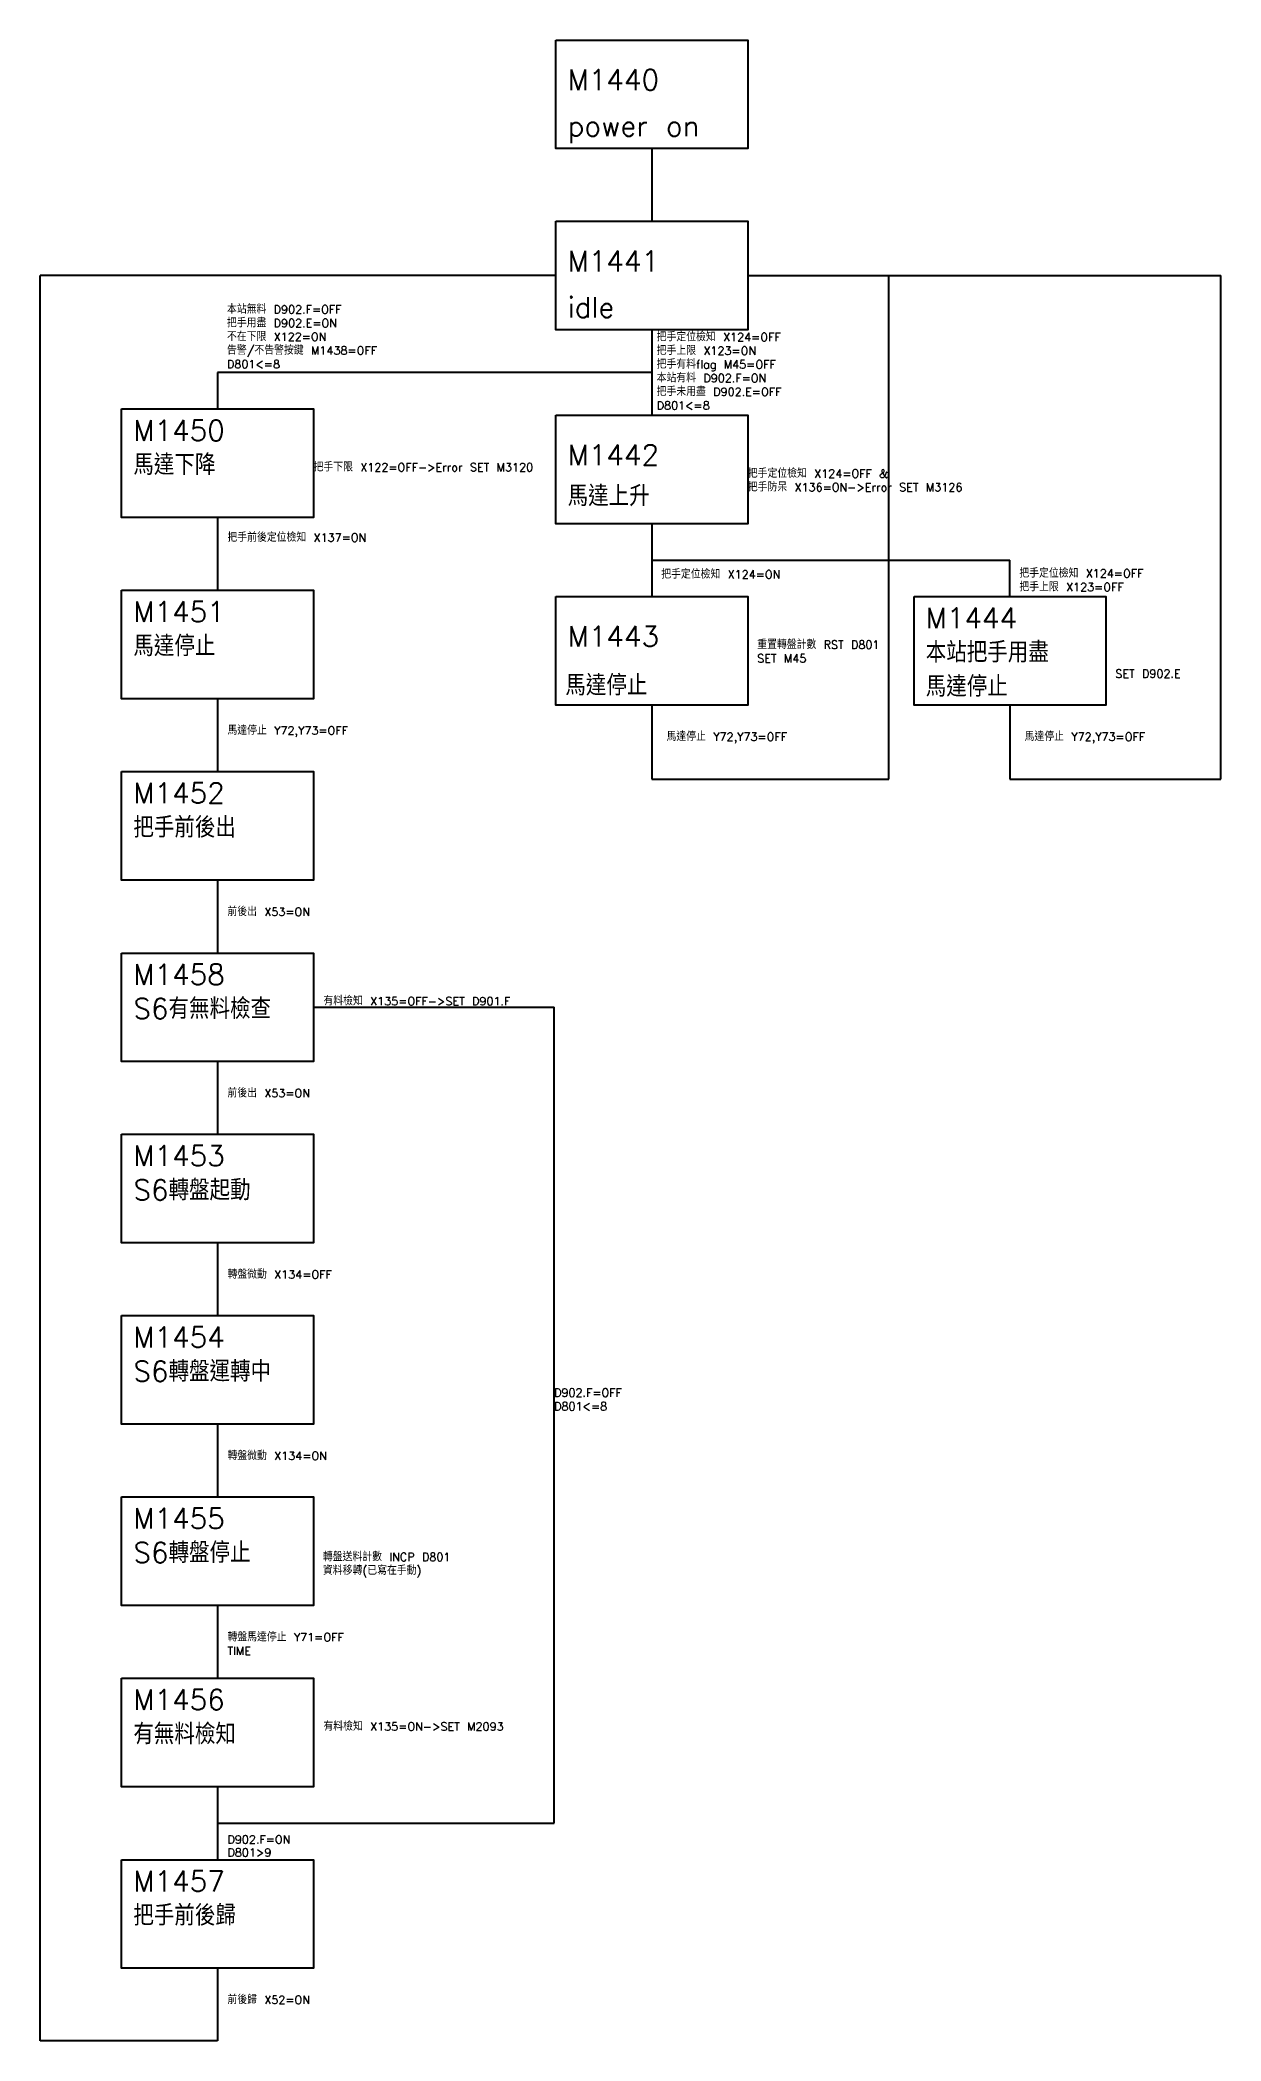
# Model space of a CAD drawing. Header units: millimetres. Extents: x 767 to 911, y 888 to 1132.
import ezdxf

# ---------------------------------------------------------------- set-up
doc = ezdxf.new("R2010")
doc.units = ezdxf.units.MM
doc.styles.get("Standard").update_dxf_attribs({"font": 'txt.shx', "bigfont": 'chineset.shx'})

msp = doc.modelspace()

# ---------------------------------------------------------------- linework, layer by layer
at = {"color": 3}
for p, q in [((841.49, 1118.46), (841.49, 1109.58)), ((853.19, 1102.96), (870.38, 1102.96)), ((870.38, 1041.58), (870.38, 1102.96)), ((841.49, 1096.35), (841.49, 1085.94)), ((841.49, 1072.72), (841.49, 1063.84)), ((841.49, 1050.61), (841.49, 1041.58)), ((841.49, 1041.58), (870.38, 1041.58))]:
    msp.add_line(p, q, dxfattribs=at)
at = {"color": 2}
for p, q in [((829.79, 1102.96), (766.91, 1102.96)), ((766.91, 887.77), (766.91, 1102.96)), ((841.49, 1091.15), (788.56, 1091.15)), ((788.56, 1091.15), (788.56, 1086.71)), ((788.56, 1073.48), (788.56, 1064.6)), ((788.56, 1051.38), (788.56, 1042.5)), ((788.56, 1029.28), (788.56, 1020.39)), ((788.56, 1007.17), (788.56, 998.29)), ((788.56, 985.07), (788.56, 976.19)), ((788.56, 962.96), (788.56, 954.08)), ((788.56, 940.86), (788.56, 931.98)), ((788.56, 918.76), (788.56, 909.87)), ((788.56, 896.65), (788.56, 887.77)), ((788.56, 887.77), (766.91, 887.77))]:
    msp.add_line(p, q, dxfattribs=at)
at = {"color": 6}
for p, q in [((870.38, 1102.96), (910.87, 1102.96)), ((910.87, 1041.58), (910.87, 1102.96)), ((841.49, 1068.28), (885.15, 1068.28)), ((885.15, 1063.84), (885.15, 1068.28)), ((885.15, 1050.61), (885.15, 1041.58)), ((885.15, 1041.58), (910.87, 1041.58))]:
    msp.add_line(p, q, dxfattribs=at)
at = {"color": 5}
for p, q in [((800.26, 1013.78), (829.57, 1013.78)), ((829.57, 914.32), (829.57, 1013.78)), ((788.56, 914.32), (829.57, 914.32))]:
    msp.add_line(p, q, dxfattribs=at)
for points in [[(829.79, 1131.68), (853.19, 1131.68), (853.19, 1118.46), (829.79, 1118.46)], [(829.79, 1109.58), (853.19, 1109.58), (853.19, 1096.35), (829.79, 1096.35)], [(776.86, 1086.71), (800.26, 1086.71), (800.26, 1073.48), (776.86, 1073.48)], [(829.79, 1085.94), (853.19, 1085.94), (853.19, 1072.72), (829.79, 1072.72)], [(776.86, 1064.6), (800.26, 1064.6), (800.26, 1051.38), (776.86, 1051.38)], [(829.79, 1063.84), (853.19, 1063.84), (853.19, 1050.61), (829.79, 1050.61)], [(873.45, 1063.84), (896.85, 1063.84), (896.85, 1050.61), (873.45, 1050.61)], [(776.86, 1042.5), (800.26, 1042.5), (800.26, 1029.28), (776.86, 1029.28)], [(776.86, 1020.39), (800.26, 1020.39), (800.26, 1007.17), (776.86, 1007.17)], [(776.86, 998.29), (800.26, 998.29), (800.26, 985.07), (776.86, 985.07)], [(776.86, 976.19), (800.26, 976.19), (800.26, 962.96), (776.86, 962.96)], [(776.86, 954.08), (800.26, 954.08), (800.26, 940.86), (776.86, 940.86)], [(776.86, 931.98), (800.26, 931.98), (800.26, 918.76), (776.86, 918.76)], [(776.86, 909.87), (800.26, 909.87), (800.26, 896.65), (776.86, 896.65)]]:
    msp.add_lwpolyline(points, close=True)

# ---------------------------------------------------------------- texts
at = {"char_height": 2.5, "width": 335.4027, "attachment_point": 1}
for s, insert in [('M1440', (831.23, 1128.08)), ('power on', (831.23, 1122.45)), ('M1441', (831.23, 1105.98)), ('idle', (831.23, 1100.35)), ('M1450', (778.29, 1085.34)), ('馬達下降', (778.29, 1081.17)), ('M1442', (831.23, 1082.35)), ('馬達上升', (831.23, 1077.36)), ('M1451', (778.29, 1063.24)), ('M1444', (874.88, 1062.48)), ('馬達停止', (778.29, 1059.07)), ('M1443', (831.23, 1060.24)), ('本站把手用盡\\P馬達停止', (874.88, 1058.3)), ('馬達停止', (830.95, 1054.28)), ('M1452', (778.29, 1041.14)), ('把手前後出', (778.29, 1036.96)), ('M1458', (778.29, 1019.03)), ('S6有無料檢查', (778.29, 1014.86)), ('M1453', (778.29, 996.93)), ('S6轉盤起動', (778.29, 992.75)), ('M1454', (778.29, 974.82)), ('S6轉盤運轉中', (778.29, 970.65)), ('M1455', (778.29, 952.72)), ('S6轉盤停止', (778.29, 948.55)), ('M1456', (778.29, 930.62)), ('有無料檢知', (778.29, 926.44)), ('M1457', (778.29, 908.51)), ('把手前後歸', (778.29, 904.34))]:
    msp.add_mtext(s, dxfattribs=dict(at, insert=insert))
at = {"color": 2, "char_height": 1, "attachment_point": 1}
for s, insert, width in [('{\\C4;本站無料 D902.F=OFF\\P\\C5;把手用盡 D902.E=ON\\P}不在下限 X122=ON{\\C5;\\P}告警/不告警按鍵 M1438=OFF\\PD801<=8', (789.7, 1099.34), 18.1486), ('把手前後定位檢知 X137=ON', (789.76, 1071.53), 18.3536), ('馬達停止 Y72,Y73=OFF', (789.76, 1048.01), 18.3536), ('前後出 X53=ON', (789.76, 1025.91), 18.3536), ('\\pt1;有料檢知 X135=OFF->SET D901.F', (801.46, 1015.02), 26.0644), ('前後出 X53=ON', (789.76, 1003.8), 18.3536), ('轉盤微動 X134=OFF', (789.76, 981.7), 18.3536), ('轉盤微動 X134=ON', (789.76, 959.59), 18.3536), ('轉盤送料計數 INCP D801\\P資料移轉(已寫在手動)', (801.4, 947.27), 19.0591), ('轉盤馬達停止 Y71=OFF\\PTIME', (789.76, 937.49), 18.3536), ('有料檢知 X135=ON->SET M2093', (801.46, 926.6), 26.0644), ('D902.F=ON', (789.76, 912.83), 18.3536), ('前後歸 X52=ON', (789.76, 893.28), 18.3536)]:
    msp.add_mtext(s, dxfattribs=dict(at, insert=insert, width=width))
at = {"color": 3, "char_height": 1, "attachment_point": 1}
for s, insert, width in [('把手定位檢知 X124=OFF\\P把手上限 X123=ON\\P把手有料flag M45=OFF\\P本站有料 D902.F=ON\\P把手未用盡 D902.E=OFF\\PD801<=8', (842.08, 1095.97), 19.0591), ('把手定位檢知 X124=ON', (842.64, 1067.04), 27.0547), ('重置轉盤計數 RST D801\\PSET M45', (854.34, 1058.47), 14.9294), ('馬達停止 Y72,Y73=OFF', (843.28, 1047.25), 18.3536)]:
    msp.add_mtext(s, dxfattribs=dict(at, insert=insert, width=width))
at = {"color": 1, "char_height": 1, "width": 29.55, "attachment_point": 1}
for s, insert in [('把手下限 X122=OFF->Error SET M3120', (800.26, 1080.1)), ('把手定位檢知 X124=OFF &\\P把手防呆 X136=ON->Error SET M3126', (853.19, 1079.33))]:
    msp.add_mtext(s, dxfattribs=dict(at, insert=insert))
at = {"color": 6, "char_height": 1, "attachment_point": 1}
for s, insert, width in [('把手定位檢知 X124=OFF\\P把手上限 X123=OFF', (886.29, 1067.16), 14.9294), ('SET D902.E', (897.99, 1054.94), 14.9294), ('馬達停止 Y72,Y73=OFF', (886.93, 1047.25), 18.3536), ('D801>9', (789.76, 911.25), 18.3536)]:
    msp.add_mtext(s, dxfattribs=dict(at, insert=insert, width=width))
at = {"color": 5, "insert": (829.57, 967.3), "char_height": 1, "width": 18.3536, "attachment_point": 1}
msp.add_mtext('D902.F=OFF\\PD801<=8', dxfattribs=at)

doc.saveas('drawing.dxf')
